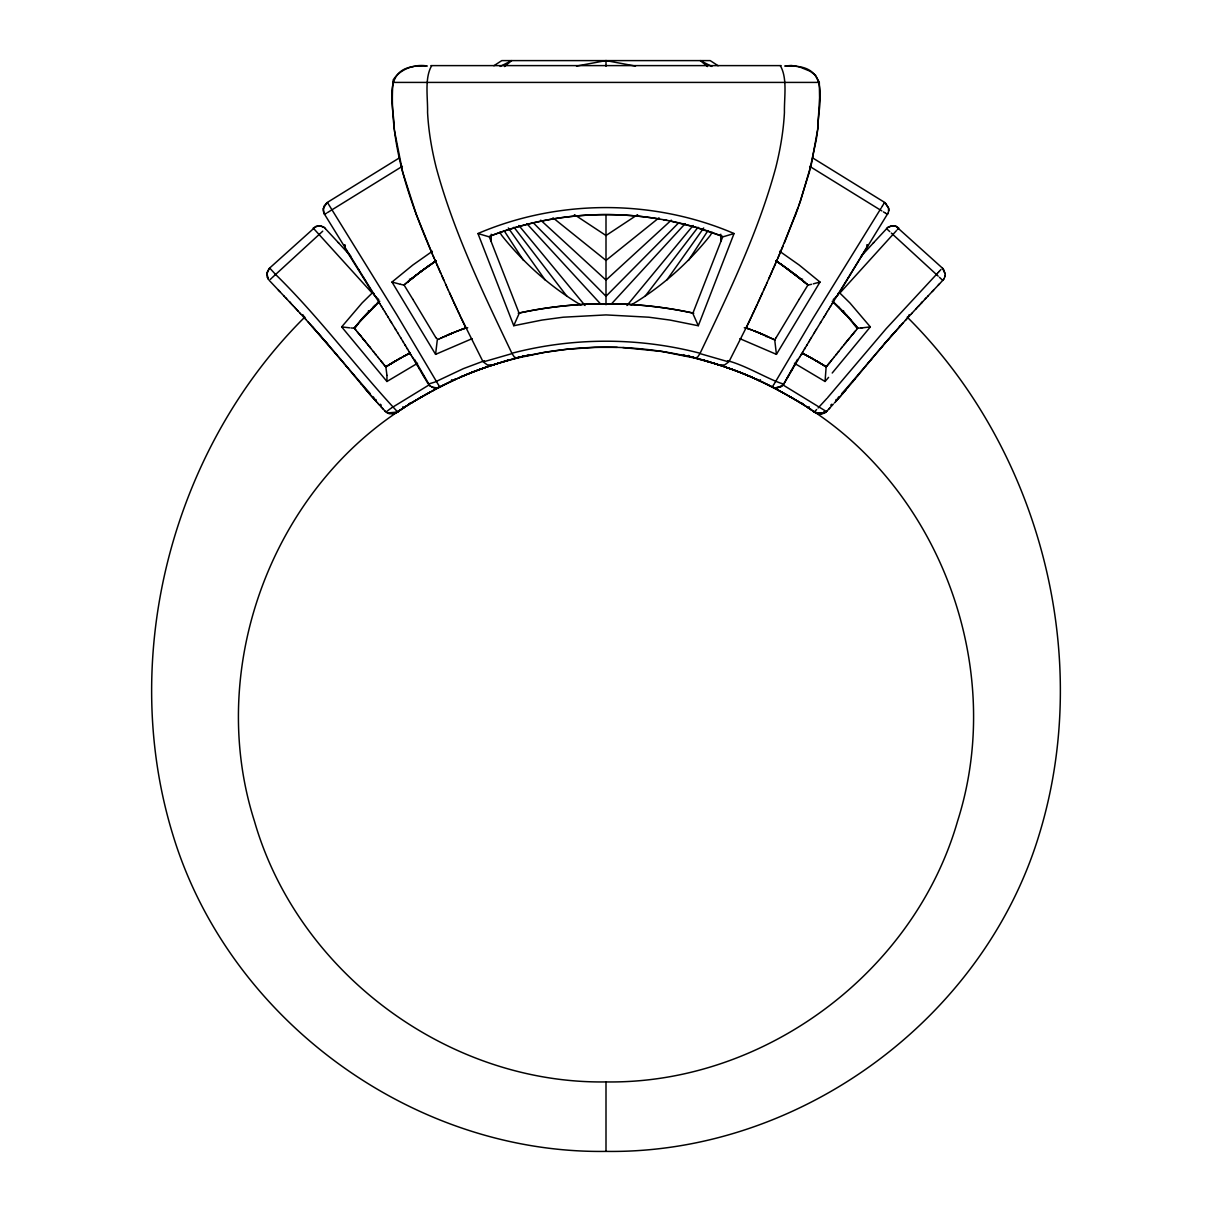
<?xml version="1.0" encoding="UTF-8"?>
<svg xmlns="http://www.w3.org/2000/svg" width="1212" height="1212" viewBox="0 0 1212 1212"><rect width="100%" height="100%" fill="white"/><g stroke="black" fill="none" stroke-linecap="round" stroke-linejoin="round"><path stroke-width="1.5" d="M523.675 356.161L524.811 355.737L521.781 356.616L523.675 355.964L522.842 356.298M888.729 210.191L888.578 211.418L888.608 208.343M888.729 210.009L888.638 208.449M413.943 66.524C381.598 70.569 394.188 107.368 394.309 129.487M427.366 66.039C414.792 63.645 400.005 69.175 393.203 79.901C391.325 99.611 392.749 119.655 395.673 139.228M373.902 293.41L372.145 293.062L362.04 303L341.663 326.907L386.946 381.477L386.946 375.417M344.556 245.763L344.829 244.703L345.117 248.581L374.144 295.183L378.735 299.561M909.197 314.65L908.121 317.347L911.515 313.681M519.145 313.499L513.736 325.634L477.952 233.522C558.687 198.935 653.313 198.935 734.048 233.522L698.309 325.74L670.054 320.074L648.814 317.211L606 314.908L563.186 317.211L541.946 320.074L513.691 325.74M817.691 129.487C817.797 107.368 830.478 70.599 798.057 66.524M817.555 130.548L816.327 139.228M833.265 299.561L837.81 295.243L867.489 246.127M398.839 158.227L327.255 202.48L324.149 205.949L323.271 209.903L324.24 213.782L350.238 255.883M323.362 208.464L323.589 212.13M816.252 139.698L809.358 171.998L798.708 206.146M323.392 208.343L326.952 202.692M797.496 359.403L783.846 383.886L787.588 377.447M774.741 340.057L776.422 354.358L739.865 338.663M432.366 251.278L412.777 265.064L391.991 282.048L435.578 354.358L437.274 340.117M888.441 212.024L888.381 212.236M688.461 355.449L690.219 356.616L689.31 356.343M944.754 276.972C945.799 271.367 944.496 277.76 944.693 277.184M798.132 207.767L795.769 214.251M795.617 214.645L777.862 258.186M784.482 242.718L800.405 201.253L811.54 163.347L817.736 129.123L819.585 97.808L819.312 82.416L815.509 75.205L809.964 71.16L799.39 66.857L791.3 65.478L784.634 66.039M782.952 246.354L776.15 262.095M768.756 278.836L777.316 259.444M774.317 266.276L775.544 263.489M773.074 269.094L773.695 267.7M772.453 270.488L770.605 274.67M769.984 276.048L766.726 283.335M764.166 289.047L765.014 287.153M764.651 287.971L765.787 285.456M765.651 285.759L766.893 282.987M762.227 293.349L763.772 289.926M763.681 290.123L764.393 288.532M826.129 367.009L825.054 381.477L794.436 363.267M761.015 296.016L760 298.243M760.636 296.849L761.893 294.077M761.5 294.94L762.515 292.698M757.864 302.924L759.666 298.985M759.379 299.637L760.288 297.622M758.47 301.606L758.954 300.546M756.258 306.424L758.106 302.409M756.833 305.182L754.697 309.787M755.682 307.681L745.925 328.316L744.289 327.725M754.212 310.848L752.985 313.469M751.516 316.59L752.5 314.499M751.031 317.635L748.001 324.013M747.486 325.089L729.412 360.843M776.422 354.358L820.009 282.048L799.223 265.064L779.634 251.278M787.436 377.69L788.618 375.69M790.057 373.22L788.406 376.053M761.469 333.861L774.832 339.905L776.21 337.557M790.421 372.614L791.678 370.478M789.815 373.644L790.497 372.493M776.21 337.557L799.178 299.303M792.996 368.266L791.36 371.024M792.709 368.736L795.148 364.63M795.102 364.721L797.299 361.024M797.208 361.176L798.238 359.449M800.92 354.995L801.39 354.222M799.541 357.282L800.965 354.919M798.163 359.585L799.678 357.04M804.389 349.223L805.116 348.026M802.647 352.131L806.965 344.981M801.299 354.374L802.829 351.813M712.171 232.295L710.202 235.522C688.219 263.14 661.494 286.971 631.119 305.015M808.843 341.845L810.404 339.299M806.586 345.602L809.131 341.39M814.176 333.058L815.328 331.179M811.176 338.012L814.343 332.785M810.237 339.557L811.358 337.709M887.472 214.312L888.154 212.933L861.762 255.883M799.162 299.319L807.949 285.002L806.419 283.699M882.412 205.979L881.639 207.252M882.563 205.752L883.578 204.086M820.706 322.347L816.343 329.497M815.146 331.467L816.464 329.316M884.518 202.555L883.881 203.601M775.392 381.931L813.01 318.362L881.094 208.131M824.024 316.923L824.781 315.665M824.251 316.544L820.418 322.816M783.694 384.098C770.15 380.416 745.819 365.266 727.609 360.767M827.387 311.439L829.053 308.727M825.736 314.12L827.417 311.378M824.721 315.787L825.842 313.953M774.907 382.719L774.226 383.81M832.189 303.621L832.75 302.712M830.371 306.591L832.28 303.485M828.902 308.984L830.644 306.136M835.947 297.546L838.037 294.168M850.067 274.776L853.354 269.473M834.007 300.697L836.341 296.91M853.051 269.958L861.868 255.717M832.508 303.136L834.144 300.47M765.999 336.618L767.044 336.285M838.871 292.834L848.567 277.215M837.704 294.713L838.992 292.637M848.476 277.351L850.445 274.17M773.771 384.537L772.408 386.673M688.492 260.413L707.959 230.598M802.556 279.124L801.98 280.017L799.193 277.76M409.853 403.066L409.111 404.02M666.782 280.048L703.702 227.977M759.606 380.826L760.424 379.735M943.345 279.699L944.33 278.093L943.194 279.896M645.072 296.273L698.006 227.265M833.947 357.358L837.022 353.54M838.053 352.268L841.249 348.283M836.083 354.692L838.659 351.495M831.038 360.964L832.492 359.161M842.158 347.162L844.325 344.45M832.523 359.116L834.038 357.237M841.128 348.435L842.416 346.844M830.084 362.146L829.569 362.782L831.538 360.358M844.976 343.678L845.87 342.572M844.173 344.662L845.355 343.193M828.114 364.554L828.629 363.933L826.236 366.872L825.493 366.463M846.203 342.163L847.006 341.163M828.599 363.964L829.599 362.752L829.084 363.373M846.37 341.935L845.491 343.041M358.813 322.771L354.646 328.664L354.146 328.073L363.327 317.332L379.311 301.258L377.265 303.167M827.66 365.13L826.236 366.857L820.827 363.539M847.385 340.693L848.37 339.481L846.87 341.329M849.37 338.254L848.233 339.678M848.248 339.633L848.87 338.875M849.763 337.8L851.324 335.875L850.733 336.618M849.248 338.421L849.87 337.663M626.983 305.5L693.112 225.493M851.672 335.482L853.248 333.573M857.808 375.659L866.232 365.463M852.612 334.345L855.581 330.77M852.142 334.906L852.763 334.148M832.205 373.023L870.337 326.907L849.96 303L839.855 293.062L838.098 293.41M854.854 379.22L858.338 375.008M866.095 365.645L867.868 363.494M853.566 333.209L854.187 332.436M852.854 381.628L855.127 378.886M868.459 362.797L870.973 359.767M867.731 363.661L868.625 362.585M854.975 331.497L854.036 332.633M870.777 359.994L871.549 359.085M853.127 381.295L849.763 385.31M855.46 330.937L856.945 329.134M871.928 358.631L881.124 347.768M871.352 359.313L872.125 358.388M431.623 65.796C424.397 78.25 427.881 97.324 427.563 112.413C428.533 131.032 431.699 149.485 436.214 167.559C453.727 232.265 483.179 292.971 511.888 353.268C573.261 337.194 638.739 337.194 700.112 353.268C728.806 292.971 758.257 232.265 775.786 167.559C780.301 149.485 783.467 131.032 784.437 112.413C784.119 97.324 787.603 78.25 780.376 65.796M849.294 385.886L847.203 388.355M828.584 377.371L825.054 381.477M845.688 390.143L846.597 389.067M845.203 390.718L846.082 389.673M880.609 348.374L881.639 347.162M845.082 390.84L843.764 392.385M881.397 347.45L882.654 345.981M881.897 346.874L884.669 343.632M844.597 391.415L841.946 394.491M839.855 293.062L896.335 230.75M843.173 393.082L839.022 397.824M355.101 327.028L357.888 323.831M885.472 342.723L886.654 341.36M884.972 343.299L886.169 341.92M847.839 386.764L885.169 343.072M884.321 343.966L887.139 340.799M887.942 339.875L906.091 319.589M887.457 340.436L889.078 338.572M886.972 340.996L887.623 340.239M847.491 387.158L841.673 393.718M841.37 395.157L837.856 399.127M888.926 338.754L890.032 337.481M886.366 341.602L888.396 339.299M889.896 337.648L900.607 325.604M890.85 336.557L895.547 331.255M809.116 406.732L808.177 407.793C941.845 493.117 1005.854 670.13 957.556 821.191C913.984 972.827 763.757 1084.24 606 1081.922C448.243 1084.24 298.016 972.827 254.444 821.191C206.161 670.145 270.14 493.087 403.838 407.793L402.884 406.732M358.616 322.998L360.858 320.483M359.737 321.725L379.765 301.288M838.462 398.46L835.644 401.581M361.479 319.392L369.205 311.09M898.819 327.588L900.168 326.104M837.295 399.763L834.386 402.975M939.224 271.427L940.982 269.488M899.94 326.346L902.834 323.149M811.873 410.186C815.782 414.352 823.66 415.61 827.281 410.716M361.615 319.65L369.205 311.529L368.418 310.772M939.164 271.488L937.603 273.185M827.281 410.716L833.341 404.111M861.247 256.156L873.716 242.551M906.318 319.317L908.046 317.438L907.197 318.362M905.455 320.271L906.697 318.923M611.106 304.303L685.174 223.659M873.17 243.142L887.79 227.447L891.805 225.841L896.001 226.326L942.512 268.185L945.118 273.821L943.542 269.382M897.244 229.765L898.153 228.765M829.962 407.793L828.599 409.277M827.341 397.975L886.093 328.77L937.437 273.367M911.485 313.711L912.363 312.757M826.629 398.733L818.115 407.974M912.333 312.787L916.605 308.196M915.696 309.166L917.439 307.287M886.533 228.583L887.881 227.386M917.378 307.363L919.953 304.606M942.769 280.381L938.239 285.168M838.825 396.824L838.022 397.688M815.479 410.777L816.646 409.535M920.696 303.803L921.62 302.818M919.863 304.697L922.377 301.97M918.287 306.394L919.12 305.5M924.817 299.425L928.225 295.789M922.347 302.046L926.453 297.682M921.529 302.924L922.453 301.94M932.179 291.607L939.512 283.835M928.089 295.94L933.71 289.971M826.493 411.58L782.513 384.659M836.477 399.324L835.719 400.096M368.236 312.529L369.205 311.529M806.086 355.177L802.95 353.54L802.117 354.389M368.887 311.863L370.069 310.651M269.397 268.276L316.09 226.296L320.301 225.856L324.255 227.477L338.83 243.142M408.944 404.202L407.429 405.414L408.762 404.384M678.917 222.584L606 296.273L533.083 222.584M830.735 405.187L831.659 404.247M304.773 317.12C172.437 448.607 117.973 655.586 172.771 834.447C228.613 1019.353 412.868 1154.142 606 1151.4C799.132 1154.142 983.386 1019.353 1039.229 834.447C1094.027 655.586 1039.563 448.607 907.227 317.12M845.673 314.544L842.794 311.529L843.582 310.772M373.144 307.121L375.175 305.151M455.742 378.765L451.288 381.341M271.927 277.896L274.745 275.26M319.938 233.749L322.74 231.159M271.261 278.533L270.352 279.366M275.124 274.912L319.483 234.174M671.297 220.16L606 280.048L540.703 220.16M313.347 227.917L318.438 225.796M406.868 405.702L405.035 406.884L411.974 402.566M412.837 299.319L404.05 285.002L410.489 279.639M404.05 285.002L409.156 280.729M407.899 281.76L420.822 271.579M504.495 66.539L511.706 60.6L500.132 66.448M407.702 281.941L412.807 277.76M410.201 279.866L412.338 278.139M658.995 217.812L606 260.413L553.005 217.812M411.383 278.911L419.64 272.473M413.277 277.396L415.413 275.715M825.857 412.171L820.948 413.898M415.61 275.548L410.02 280.017L409.444 279.124M781.967 385.946L783.619 384.219L780.164 387.022L775.498 387.916L781.816 386.052L781.043 386.567M415.398 275.73L416.458 274.897M461.696 376.356L460.742 376.993L466.62 374.569M528.553 354.586L525.175 356.176M415.11 275.957L421.776 270.867L420.685 271.685M418.443 273.367L434.911 261.595L422.261 270.503M419.867 272.291L430.487 264.61M420.7 271.67L421.761 270.867M824.296 411.535L823.569 412.004M392.446 407.338L429.487 384.659M401.793 409.035L394.112 413.61L386.886 412.686L388.991 413.58M422.821 270.094L423.912 269.291M398.475 411.368L397.491 412.095L399.475 410.716M392.021 407.641C388.234 409.792 385.249 413.398 385.507 411.58M424.973 268.519L436.168 260.762M399.263 410.792L400.127 410.186M428.215 266.201L430.002 264.958M400.717 409.838L401.975 408.974M432.942 262.928L435.881 260.944M401.717 409.08L404.505 407.293M386.946 381.477L417.564 363.267M433.684 262.428L434.775 261.686M402.611 408.55L403.869 407.702M637.573 214.66L606 235.522L574.427 214.66M403.369 407.974L405.172 406.793M493.89 65.736L501.798 60.6L710.202 60.6L718.11 65.736M405.853 406.353L407.535 405.293M383.371 363.933L385.764 366.872L386.507 366.463M384.825 365.721L385.795 366.918L386.961 366.115M386.87 366.236L392.233 362.933M327.619 212.494L331.452 210.13M438.486 384.946L396.748 314.65L331.967 209.812L402.369 166.302M385.764 366.872L387.764 365.691M387.567 365.751L389.552 364.585M408.323 404.853L409.202 404.263M408.565 404.702L412.534 402.217M388.158 365.373L390.097 364.251M325.604 213.736L326.649 213.1M390.628 363.918L392.597 362.736M389.961 364.267L393.324 362.297M390.567 363.903L394.764 361.449M411.429 402.945L413.368 401.717M411.656 402.808L412.837 402.051M392.961 362.509L394.036 361.873M412.58 402.263L413.686 401.536M412.747 402.157L415.383 400.536M413.716 401.581L415.034 400.733M394.4 361.646L398.475 359.267M414.292 401.233L415.428 400.566M392.824 362.555L402.429 357.055M414.898 400.869L416.231 400.036M394.203 361.737L396.203 360.6M417.079 399.536L416.004 400.233L419.413 398.233M416.564 399.899L421.109 397.263M396.93 360.176L399.445 358.737M417.534 399.263L422.927 396.218M419.2 398.309L421.67 396.93L420.852 397.354M421.867 396.824L422.503 396.415M888.563 226.947L892.002 225.811M422.791 396.294L429.563 392.491M422.14 396.612L423.336 395.945M399.505 358.691L400.975 357.873L399.081 358.919M422.988 396.142L424.155 395.476M423.836 395.657L426.639 394.097M424.67 395.188L428.033 393.309M780.831 386.689L779.877 387.158M400.324 358.222L401.611 357.525M426.351 394.248L428.245 393.218M428.29 393.173L429.942 392.264M428.881 392.855L430.381 392.037M429.715 392.385L433.593 390.294M403.899 356.252L402.339 357.116L405.914 355.177M430.563 391.93L431.82 391.249M403.808 356.313L405.369 355.464M432.957 390.643L434.093 390.022M433.093 390.552L435.214 389.431M433.26 390.461L436.32 388.84M404.823 355.767L409.474 353.313M406.535 354.858L407.793 354.192M435.653 389.188L436.865 388.552M406.777 354.722L410.307 352.889M436.502 388.734L437.911 388.007M441.638 386.083L437.441 388.249L441.138 386.34M396.385 412.762L397.566 412.05L390.203 412.716M408.292 353.934L409.883 354.389M439.077 387.401L439.82 387.007L437.85 387.719L439.82 387.022L439.062 387.355M435.578 354.358L472.135 338.663M440.759 386.537L442.198 385.795M440.82 386.492L442.759 385.522M441.88 385.961L443.577 385.098L442.547 385.628M442.304 385.749L443.653 385.068M444.289 384.734L445.607 384.098L443.41 385.189L446.137 383.84M445.758 384.022L448.273 382.795M446.001 383.901L447.804 383.007M446.652 383.568L452.137 380.932M447.758 383.037L449.016 382.431M448.834 382.507L450.819 381.553M437.865 339.572L435.79 337.557M396.172 412.868L394.052 413.625M438.229 339.39L438.956 339.042M450.273 381.825L454.788 379.689M439.289 338.875L442.774 337.269M450.682 381.628L452.394 380.826L451.576 379.735M440.365 338.375L446.895 335.421M452.53 380.765L453.455 380.31M464.332 375.462L456.288 379.038M453.076 380.507L456.015 379.129M454.167 380.007L455.454 379.386M455.015 379.614L456.348 379.008M455.651 379.326L457.394 378.508M442.91 337.209L445.213 336.163M458.166 378.189L461.56 376.659M446.001 336.618L446.38 335.648M445.622 335.997L449.546 334.285M458.803 377.902L459.636 377.538M447.167 335.3L452.015 333.239M460.848 377.008L462.257 376.356M447.91 334.982L453.5 332.633L450.091 334.042M462.832 376.114L463.651 375.765M448.834 334.588L450.046 334.073M462.408 376.326L463.257 375.962M463.529 375.856L465.847 374.887M464.863 375.25L468.514 373.735M464.529 375.432L465.726 374.887M450.773 333.77L451.606 333.421M733.942 233.568L723.503 236.673M466.211 374.675L468.014 373.993M466.332 374.675L468.574 373.766M452.197 333.179L454.5 332.224M467.574 374.175L469.211 373.447M453.364 332.694L457.485 331.043M454.409 332.27L458.363 330.709M470.286 373.023L468.408 373.841L474.362 371.417M469.059 373.569L470.604 372.887M469.529 373.387L471.301 372.614M472.998 371.948L470.392 373.038M471.983 372.342L473.377 371.796M471.695 372.523L475.028 371.16M471.468 372.614L472.453 372.235M457.242 331.149L458.469 330.649M457.788 330.937L461.984 329.331M458.651 330.603L459.469 330.27M473.422 371.857L474.407 371.478M474.756 371.266L476.255 370.781M473.619 371.781L477.073 370.402M459.787 330.179L463.454 328.8M476.392 370.645L474.892 371.296L475.604 371.039M490.921 235.81C544.279 215.342 603.137 209.509 659.495 219.039M475.392 371.114L476.377 370.736M476.831 370.493L479.785 369.402M461.605 329.482L466.332 327.77M476.164 370.827L478.346 370.008M476.801 370.584L478.437 369.887M478.892 369.721L481.149 368.902L478.24 370.054M478.073 370.115L480.467 369.145M463.742 328.694L466.287 327.785M463.332 328.846L464.59 328.391M466.075 328.316L467.711 327.725M480.952 368.978L481.815 368.66M479.982 369.418L481.906 368.736M481.649 368.721L482.497 368.433M481.315 368.948L483.846 367.948M483.012 368.236L484.376 367.766M481.558 368.857L482.558 368.509M482.224 368.63L485.194 367.478M482.891 368.403L484.527 367.721M485.058 367.524L485.876 367.251M484.209 367.933L489.239 366.1M484.391 360.767L463.454 368.615L434.805 382.113L428.775 383.946L414.504 359.403M486.542 367.009L484.876 367.706M486.239 367.236L488.572 366.327M486.921 367.009L487.709 366.751M488.224 366.569L489.906 365.888M488.89 366.357L490.572 365.66M622.832 347.556L661.903 351.45L695.188 358.131L697.688 356.979L699.945 353.601L728.76 361.903L724.564 364.964L719.413 365.009M489.3 366.221L494.572 364.357M490.436 365.706L491.254 365.433M617.226 347.344L594.774 347.344L566.777 349.283L544.567 352.359L516.782 358.131L514.312 356.979L512.055 353.601L483.24 361.903L487.436 364.964L492.587 365.009M490.936 365.676L492.299 365.236M491.587 365.463L494.178 364.63M492.239 365.251L493.526 364.827M493.769 364.615L495.238 364.145M495.087 364.191L499.632 362.767M493.951 364.706L495.314 364.267M494.405 364.539L496.556 363.721M496.132 364.009L499.708 362.888M496.784 363.797L497.89 363.312M497.693 363.373L499.844 362.706M497.39 363.6L500.692 362.585M498.889 363.13L501.738 362.267M500.92 362.373L503.783 361.646M501.556 362.176L502.828 361.797M502.465 361.903L505.404 361.161M500.389 362.676L504.601 361.403M504.101 361.418L507.889 360.434L506.601 360.676M504.737 361.221L505.677 360.949M505.359 361.04L508.57 360.237M505.98 360.858L506.964 360.57M507.601 360.388L509.252 360.025M508.449 360.267L509.934 359.828M525.629 356.055L531.068 354.889M503.404 361.782L517.16 358.07M509.464 359.979L511.57 359.373M508.237 360.206L509.055 359.979M508.873 360.025L509.661 359.797M511.994 359.237L520.933 356.798M509.51 359.843L510.267 359.631M512.873 358.994L513.524 358.813M514.161 358.631L515.418 358.282M821.797 412.716L816.994 412.822L812.525 410.716M512.646 358.964L516.357 357.979M516.327 358.04L519.084 357.282M818.055 282.578L820.009 282.048M817.797 282.638L813.297 283.85M520.645 356.873L519.357 357.207L520.221 356.995M516.221 358.01L518.175 357.51M516.797 357.858L519.645 357.131M811.525 284.305L808.237 285.047M393.885 413.656L392.93 413.822M518.221 313.241C575.836 300.606 636.164 300.606 693.779 313.241M437.653 387.764L438.638 387.507L437.744 387.749M531.568 354.798C580.669 344.632 631.846 344.662 680.932 354.889M414.898 66.296L426.124 65.751M576.488 66.069L606 60.6L635.512 66.069M777.756 387.779L776.286 387.931M437.396 387.81C434.669 390.173 426.154 382.659 430.078 385.977M862.596 327.801L861.202 327.952M862.717 327.785L870.337 326.907M488.527 236.658L478.058 233.568M392.673 413.853L389.173 413.625M785.876 65.751L797.102 66.296M861.111 327.952L858.141 328.164M353.889 328.164L350.995 327.967M892.108 225.811L893.456 225.78M318.544 225.78L319.892 225.811M820.721 413.913L819.327 413.853M430.911 65.615L781.089 65.615M392.688 82.416L819.312 82.416M776.074 387.931L775.362 387.901M435.441 387.916L436.593 387.901L431.851 387.037M403.732 285.047L400.475 284.305M435.184 387.901L434.244 387.779M893.562 225.796L895.623 226.19M341.663 326.907L349.632 327.816M775.074 387.87L774.256 387.749M319.998 225.811L323.437 226.947M819.009 413.822L818.191 413.686M774.604 387.81L773.453 387.537L774.423 387.779M663.267 219.69L667.039 220.402M670.615 221.099L695.324 227.174L722.837 236.461L692.946 313.06C635.861 300.682 576.139 300.682 519.054 313.06L489.163 236.461C562.853 207.585 647.223 207.282 721.079 235.81M681.432 354.995L686.825 356.176M721.564 365.706L718.08 364.57M688.446 356.192L687.34 355.813L689.628 356.464M817.888 413.61L814.54 412.11M691.779 356.995L699.491 359.1M692.916 357.282L691.067 356.798M694.84 358.07L714.61 363.6M693.067 357.328L695.203 357.904M773.832 387.643L772.18 387.022L773.665 387.598M391.991 282.048L400.369 284.29M695.643 357.979L700.006 359.237M717.428 364.357L719.564 365.145L718.746 364.782M692.203 357.101L693.825 357.525M694.415 357.691L695.446 357.979M696.097 358.146L698.491 358.813M701.733 359.631L702.49 359.843M702.339 359.797L703.127 360.025M700.43 359.373L702.808 360.055M702.945 359.979L703.763 360.206M700.703 359.449L704.399 360.388M704.172 360.328L705.036 360.57M686.28 356.025L683.447 354.586M705.672 360.752L703.43 360.237M706.323 360.949L705.399 360.676L706.596 361.161M704.566 360.57L705.581 360.858M706.02 360.858L707.263 361.221M706.96 361.131L707.899 361.418M706.081 361.009L708.535 361.6M708.247 361.524L709.535 361.903M707.399 361.403L708.611 361.767M709.172 361.797L710.187 362.1M708.05 361.6L711.08 362.373M708.899 361.858L711.717 362.57M710.944 362.479L713.913 363.388M712.156 362.706L713.004 362.964M711.959 362.782L713.262 363.191M712.808 362.903L714.11 363.312M715.216 363.797L713.656 363.161L716.913 364.191M714.307 363.373L715.868 364.009M715.444 363.721L717.595 364.539M716.519 364.206L718.701 364.903L717.716 364.6M716.762 364.145L717.565 364.403M719.761 365.251L721.064 365.676M720.746 365.57L722.458 366.13M721.428 365.66L723.11 366.357M722.094 365.888L723.776 366.569M722.761 366.1L727.791 367.933M723.428 366.327L725.761 367.236M724.291 366.751L725.079 367.009M727.124 367.706L726.23 367.403L729.775 368.63M725.594 367.054L726.806 367.478M728.17 368.069L729.109 368.403M727.473 367.721L728.306 367.993M728.154 367.948L728.988 368.236M729.442 368.509L730.442 368.857M728.821 368.19L730.185 368.66M745.713 327.785L748.668 328.846M729.503 368.433L734.639 370.372M745.668 327.77L748.546 328.8M731.109 369.099L732.654 369.645M895.835 226.265L898.804 228.053M730.351 368.721L733.108 369.721M747.501 328.407L752.001 330.088L749.213 329.058M732.215 369.402L733.927 370.115M732.896 369.645L735.745 370.781M733.563 369.887L735.199 370.584M734.245 370.145L737.063 371.281L735.608 370.645M734.927 370.402L737.744 371.539M735.623 370.736L736.608 371.114M751.576 329.937L752.5 330.285M736.548 371.008L739.032 372.039M736.29 370.902L737.638 371.417M737.593 371.478L738.578 371.857M752.758 330.376L754.212 330.937M753.622 330.709L756.742 331.936M737.926 371.539L739.638 372.266L738.32 371.69M738.623 371.796L740.911 372.766M753.94 330.831L755.318 331.376M739.002 371.948L743.759 373.841L741.714 373.023M739.547 372.235L740.532 372.614M755.015 331.24L756.424 331.8M740.365 372.478L742.941 373.569M740.699 372.614L742.471 373.387M756 331.618L764.09 334.982M756.5 331.815L759.803 333.179M742.789 373.447L745.668 374.675M758 332.421L760.666 333.527M743.986 373.993L747.137 375.25M743.486 373.735L746.35 374.962L744.183 374.023M746.153 374.887L748.274 375.765M759.985 333.239L774.998 339.996M760.818 333.588L761.909 334.042M769.453 385.628L768.499 385.143L774.635 388.279M746.971 375.175L748.471 375.856M747.668 375.462L751.152 377.008M748.107 375.69L749.243 376.174M747.819 375.538L749.38 376.235M749.046 376.053L750.137 376.568M749.743 376.356L755.106 378.75M432.123 387.158L431.639 386.946M764.817 335.3L766.378 335.997M752.364 377.538L750.44 376.659L752.561 377.629M750.304 376.356L753.197 377.902M753.879 378.174L756.349 379.326M753.455 378.023L762.681 382.28M755.652 379.008L756.742 379.507M756.546 379.386L760.394 381.204M757.212 379.689L759.182 380.629M758.545 380.31L761.939 381.931M759.863 380.932L762.333 382.113M761.484 381.704L763.363 382.613M762.984 382.431L767.423 384.598M762.848 382.356L765.348 383.568M763.727 382.795L765.999 383.901M765.484 383.643L766.863 384.325M772.271 387.052L769.802 385.795M766.408 384.098L768.075 384.931M766.878 384.325L768.605 385.189L767.711 384.734M768.226 384.992L771.18 386.492M711.868 66.448L700.294 60.6L707.505 66.539M769.241 385.522L770.802 386.31M802.95 353.54L802.162 353.116L812.01 358.419M771.529 386.689L775.498 388.734M803.586 353.859L805.465 354.858M814.252 411.853L813.525 411.368M777.21 389.643L775.135 388.552L776.347 389.188M805.889 355.071L807.965 356.192M776.256 389.143L778.059 390.097M777.331 389.719L779.755 391.006M806.631 355.464L807.45 355.919M777.907 390.022L778.907 390.552M777.907 390.022L778.74 390.461M779.043 390.643L782.058 392.264M780.18 391.249L781.24 391.809M779.483 390.87L780.558 391.461M808.101 356.252L808.934 356.707M808.843 356.661L810.449 357.54M781.316 391.87L782.285 392.385M781.619 392.037L783.119 392.855M809.571 357.055L812.298 358.57M782.437 392.491L783.967 393.309M782.694 392.627L787.512 395.324M783.755 393.218L785.649 394.248M811.025 357.873L814.419 359.767M784.815 393.809L788.664 395.945M786.194 394.551L789.209 396.294M811.843 358.328L812.919 358.919M788.164 395.657L790.891 397.263M812.494 358.691L813.282 359.146M789.012 396.142L791.148 397.354M813.222 359.1L816.873 361.221L816.161 360.812M789.073 396.218L790.133 396.824M789.769 396.612L791.981 397.824M791.542 397.581L792.799 398.309M757.939 380.007L756.258 378.765M813.964 359.525L822.039 364.267M790.678 397.127L791.739 397.748M792.39 398.066L794.087 399.051M791.466 397.581L795.299 399.748M815.979 360.676L818.403 362.1M792.587 398.233L794.466 399.263M887.199 214.221L885.73 213.327M794.921 399.536L797.132 400.899M794.284 399.233L796.026 400.248M795.42 399.899L798.178 401.52M822.645 364.63L817.236 361.449M817.964 361.873L819.039 362.509M797.466 401.036L798.723 401.839M797.799 401.233L799.253 402.157M818.676 362.297L820.479 363.373M798.314 401.536L799.799 402.475M799.162 402.051L800.344 402.808L799.466 402.217M800.026 402.566L801.147 403.293M800.874 403.081L801.708 403.641M881.806 210.903L809.631 166.302M801.132 403.232L807.798 407.429M885.578 213.236L883.412 211.888M801.723 403.596L803.995 405.05M813.161 158.227L884.821 202.525L888.547 208.01L885.26 202.843M822.63 364.691L823.842 365.373M823.342 365.13L824.433 365.751M802.798 404.263L803.889 404.929M825.039 366.115L823.872 365.463M824.781 366.024L825.63 366.494M499.829 232.295L501.798 235.522C523.781 263.14 550.506 286.971 580.881 305.015M804.283 405.172L805.132 405.702M804.95 405.656L811.04 409.611L808.525 407.899M807.495 407.293L808.768 408.126M775.832 260.762L787.027 268.519M776.104 260.928L779.422 263.171L776.604 261.262M777.089 261.595L783.785 266.201M810.025 408.974L811.282 409.838M779.058 262.928L781.513 264.61M781.028 264.277L805.647 283.047M781.588 264.655L801.056 279.26M784.437 266.67L793.072 273.003M324.119 227.386L325.467 228.583M788.3 269.458L789.739 270.503M788.103 269.306L789.163 270.079M790.694 271.215L791.3 271.67M793.557 273.367L792.375 272.488L794.966 274.457M796.86 275.912L794.496 274.094L796.587 275.715M796.602 275.73L798.678 277.366M796.39 275.548L798.723 277.396M798.253 277.033L800.117 278.518M800.238 278.608L801.814 279.881M801.511 279.639L807.949 285.002L800.617 278.911M802.844 280.729L803.874 281.578M804.359 281.972L805.132 282.623M942.557 280.199L939.436 277.306M889.729 231.583L886.729 228.795M832.235 301.288L848.885 317.998L857.354 328.664L857.854 328.073L848.673 317.332M938.209 276.139L891.305 233.052M832.689 301.258L838.81 307.075M942.421 268.094L943.406 269.185M838.856 307.121L844.764 313.135M381.265 405.187L380.341 404.247M841.931 310.651L843.113 311.863M842.794 311.529L843.764 312.529M842.855 311.136L846.703 315.196M376.281 400.096L375.523 399.324M397.43 411.747C356.04 367.281 319.362 317.286 275.594 274.473L269.867 268.246M269.231 280.381L279.82 291.607M278.29 289.971L283.911 295.94M283.775 295.789L287.183 299.425M285.411 297.546L286.244 298.425M287.062 299.303L289.653 302.046M373.978 397.688L373.175 396.824M289.547 301.94L291.304 303.803M289.623 301.97L292.137 304.697M292.047 304.606L292.956 305.575M292.88 305.5L294.622 307.363M294.561 307.287L295.455 308.257M295.395 308.196L296.304 309.166M296.243 309.09L299.667 312.787M297.137 310.06L297.985 310.969M847.582 316.574L851.324 320.695M802.935 404.081L802.238 403.202M299.637 312.757L300.515 313.711M300.485 313.681L304.803 318.362M385.416 411.489L384.719 410.716M313.408 228.28L372.145 293.062M380.704 406.338L383.401 409.277M381.432 407.141L379.341 404.869M846.749 315.241L848.627 317.271M526.826 223.659L600.894 304.303M338.284 242.551L350.753 256.156M379.447 404.975L378.099 403.505M382.098 407.853L384.719 410.716M305.682 319.317L302.803 314.65M305.303 318.923L308.348 322.256M377.614 402.975L378.311 403.732M377.402 402.748L376.356 401.581M308.287 322.18L309.196 323.195M309.166 323.149L310.196 324.286M314.075 328.603L310.09 324.18L364.161 386.764M370.327 393.718L364.509 387.158M376.553 401.808L374.523 399.551M376.19 401.399L370.493 394.991M312.287 326.589L313.181 327.588M313.696 328.179L314.984 329.619M314.605 329.194L322.104 337.648M374.326 399.339L370.054 394.491M316.453 331.255L321.15 336.557M854.112 323.831L856.899 327.028M321.968 337.481L323.074 338.754M322.922 338.572L324.543 340.436M324.377 340.239L325.028 340.996M324.861 340.799L326.028 342.148M325.346 341.36L326.528 342.723M326.331 342.496L327.028 343.299M370.19 394.657L368.706 392.93M326.831 343.072L327.528 343.875M327.331 343.632L328.331 344.799M369.751 394.142L367.766 391.84M328.043 344.466L330.088 346.844M329.846 346.571L340.648 359.313M368.357 392.536L366.797 390.718M367.403 391.415L365.812 389.552M366.418 390.264L365.312 388.961M354.146 328.073L355.116 329.24M335.088 352.722L336.724 354.646M365.403 389.067L362.706 385.886M355.055 329.134L356.07 330.361L355.51 329.679M356.419 330.77L357.964 332.633M362.236 385.31L361.085 383.946M357.358 331.876L358.434 333.209M340.451 359.085L341.223 359.994M361.131 383.992L354.798 376.371M341.026 359.767L342.496 361.524M358.282 332.997L360.797 336.042M342.375 361.388L344.269 363.661M358.752 333.573L359.858 334.906M344.132 363.494L345.905 365.645M345.768 365.463L346.496 366.357M518.887 225.493L585.017 305.5M360.191 335.3L361.267 336.618M346.359 366.191L347.571 367.645M353.662 375.008L354.828 376.417M347.102 367.069L354.192 375.659M360.676 335.875L361.737 337.194M361.646 337.057L363.267 339.042M362.13 337.663L362.752 338.421M363.494 339.33L362.994 338.724L363.767 339.678M363.13 338.875L364.782 340.92M363.63 339.481L365.297 341.542M385.295 366.297L383.886 364.554M364.994 341.163L366.312 342.784M365.63 341.935L367.024 343.678M382.401 362.752L383.401 363.964M381.916 362.146L382.916 363.373M366.645 343.193L367.827 344.662M380.947 360.949L382.431 362.782M367.675 344.45L368.706 345.738M381.462 361.57L379.477 359.116M368.327 345.284L369.842 347.162M370.357 347.799L369.584 346.844L370.872 348.435M379.507 359.161L377.962 357.237M370.751 348.283L373.947 352.268M374.978 353.54L378.053 357.373M373.341 351.495L375.917 354.692M513.994 227.265L566.928 296.273M508.298 227.977L545.218 280.048M504.04 230.598L523.508 260.413M439.608 386.704L438.608 385.128M364.964 279.684L373.129 292.834M363.433 277.215L365.524 280.563M358.646 269.473L363.524 277.351M373.008 292.637L376.053 297.546M350.132 255.717L358.949 269.958M375.659 296.91L379.81 303.621M379.72 303.485L381.628 306.591M381.356 306.136L383.098 308.984M327.482 202.555L331.967 209.812M382.947 308.727L384.613 311.439M384.583 311.378L386.264 314.12M386.158 313.953L387.976 316.923M387.749 316.544L390.461 320.998M324.558 214.357L323.892 213.024M428.124 383.825L424.412 377.447M412.822 299.303L435.79 337.557M390.128 320.438L391.582 322.816M391.294 322.347L395.263 328.846M394.976 328.376L395.657 329.497M395.536 329.316L397.824 333.058M397.657 332.785L400.824 338.012M400.642 337.709L403.157 341.845M402.869 341.39L407.611 349.223M405.035 344.981L405.581 345.859M407.141 348.465L409.353 352.131M409.171 351.813L410.035 353.253M409.656 352.616L411.08 354.995M411.035 354.919L412.459 357.282M412.322 357.04L412.928 358.085M412.898 358.01L413.837 359.585M413.762 359.449L414.792 361.176M414.701 361.024L415.292 361.964M415.186 361.843L416.898 364.721M417.11 365.07L421.579 372.614M418.822 367.948L419.291 368.736M421.503 372.493L422.185 373.644M421.943 373.22L423.594 376.053M423.382 375.69L424.564 377.69M698.263 325.634L692.855 313.499M385.87 367.009L386.931 375.205M482.588 360.843L460.969 317.635M465.544 327.24L456.318 307.681M460.484 316.59L459.5 314.499M459.015 313.469L457.788 310.848M457.303 309.787L453.894 302.409M455.742 306.424L455.167 305.182M454.273 303.212L454.651 304.06M454.136 302.924L452.334 298.985M453.046 300.546L453.53 301.606M452.621 299.637L450.985 296.016M452 298.243L450.106 294.077M450.5 294.94L449.485 292.698M449.773 293.349L448.228 289.926M446.986 287.153L448.319 290.123M446.213 285.456L447.349 287.971M445.728 284.381L446.349 285.759M446.061 285.108L442.016 276.048M443.865 280.214L438.305 267.7M440.774 273.276L434.684 259.444M436.456 263.489L437.683 266.276M435.85 262.095C418.625 222.75 402.551 182.33 395.748 139.698M434.138 258.186L433.048 255.687M432.502 254.429L416.383 214.645M416.231 214.251L402.642 171.998L394.445 130.548M267.352 277.29L268.534 279.533L266.882 273.821L269.246 268.428L267.094 272.427L267.276 277.078M720.792 234.249L720.792 241.355M606 60.6L606 66.251M606 214.827L606 304.773M606 1081.952L606 1151.37M491.208 234.249L491.208 241.355M867.201 244.809L867.489 246.066L867.201 244.809"/></g></svg>
